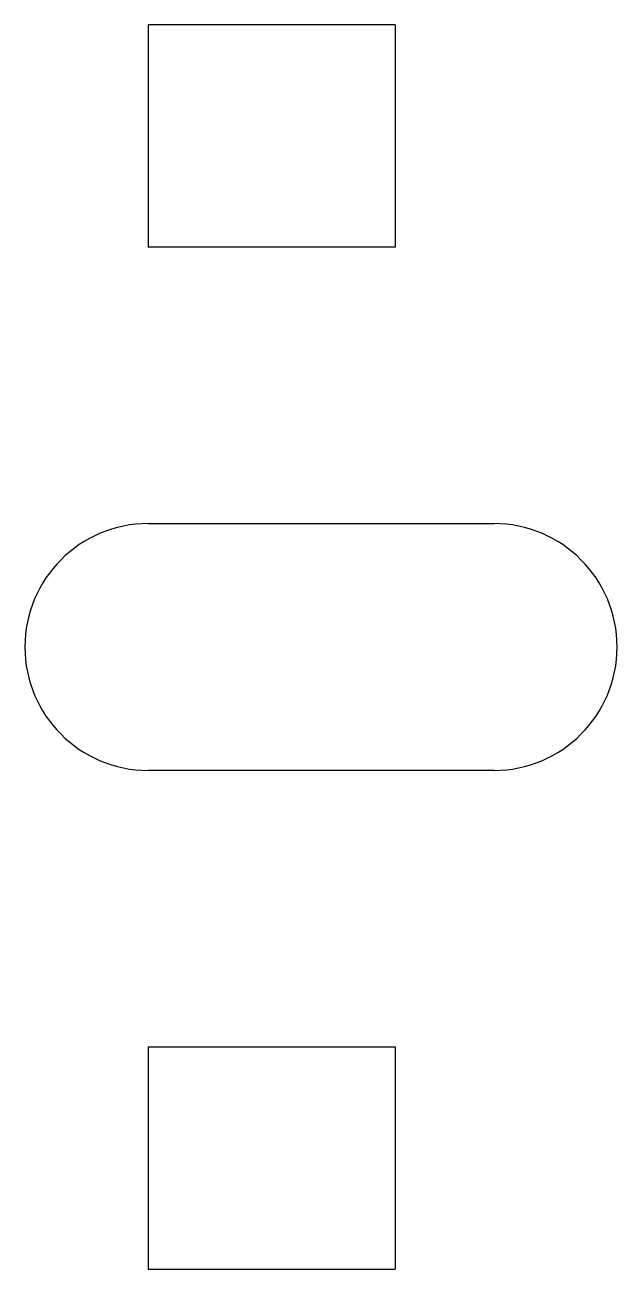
# Model space of a CAD drawing. Header units: inches. Extents: x 0 to 1.2, y 0 to 2.52.
import ezdxf

# ---------------------------------------------------------------- set-up
doc = ezdxf.new("R2010")
doc.units = ezdxf.units.IN
doc.header["$MEASUREMENT"] = 0
doc.layers.add('CAD', color=7, linetype='Continuous')

msp = doc.modelspace()

# ---------------------------------------------------------------- linework, layer by layer
at = {"layer": 'CAD', "linetype": 'Continuous'}
for p, q in [((0.75, 2.52), (0.25, 2.52)), ((0.25, 2.52), (0.25, 2.07)), ((0.75, 2.52), (0.75, 2.07)), ((0.75, 2.07), (0.25, 2.07)), ((0.25, 1.51), (0.95, 1.51)), ((0.95, 1.01), (0.25, 1.01)), ((0.25, 0.45), (0.75, 0.45)), ((0.25, 0.45), (0.25, 0)), ((0.75, 0.45), (0.75, 0)), ((0.25, 0), (0.75, 0))]:
    msp.add_line(p, q, dxfattribs=at)
for centre, start, end in [((0.25, 1.26), 90, 270), ((0.95, 1.26), 270, 90)]:
    msp.add_arc(centre, 0.25, start, end, dxfattribs=at)

doc.saveas('drawing.dxf')
